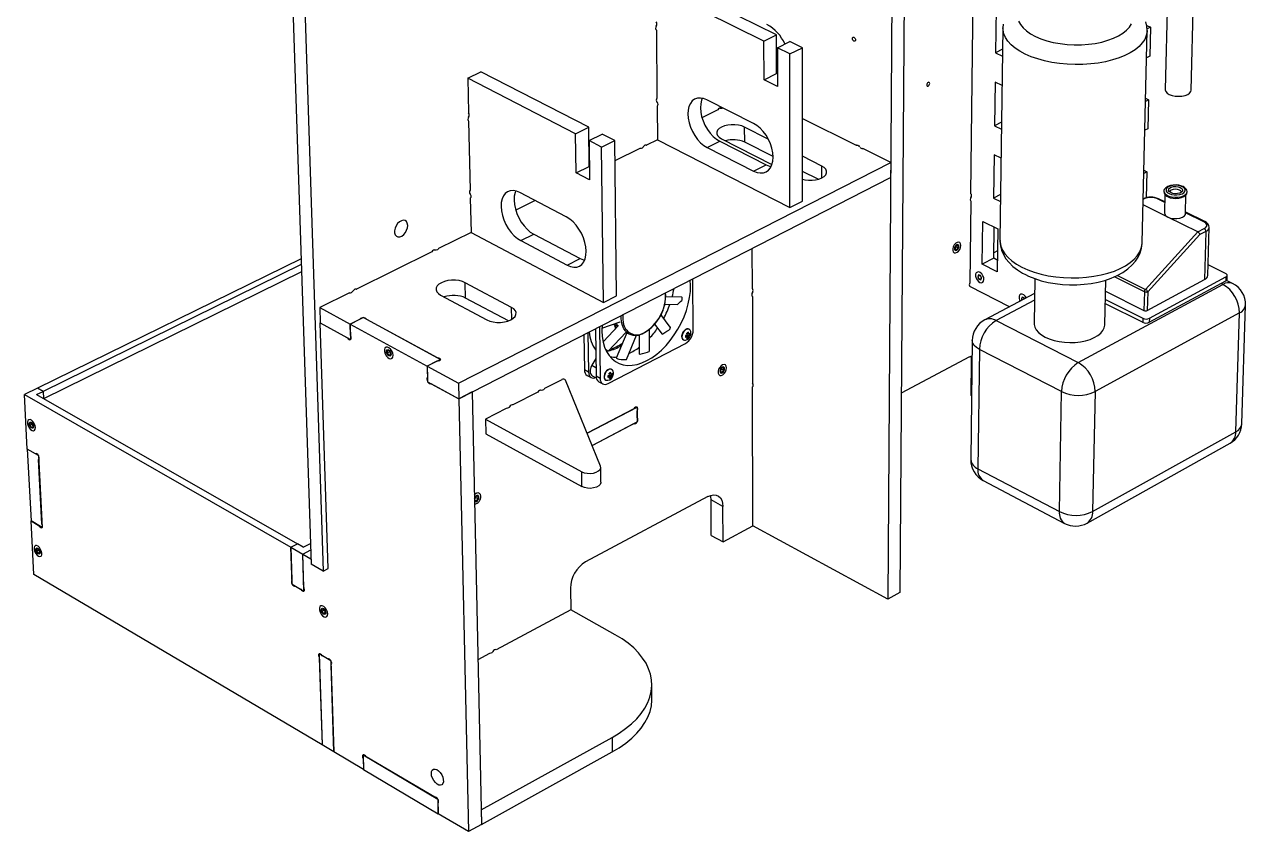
# Model space of a CAD drawing. Extents: x 0 to 145, y 0 to 188.
# Drawn here: x 45.1 to 141.3, y 64 to 127.6 of the extents above; entities that cross this region are included whole.
import ezdxf

# ---------------------------------------------------------------- set-up
doc = ezdxf.new("R2010")
doc.units = 0
doc.layers.get('0').update_dxf_attribs({"linetype": 'CONTINUOUS'})

msp = doc.modelspace()

# ---------------------------------------------------------------- linework, layer by layer
at = {"color": 7, "linetype": 'CONTINUOUS'}
for p, q in [((113.743, 178.182), (113.109, 82.319)), ((114.749, 177.304), (114.047, 82.84)), ((135.403, 140.476), (134.956, 122.49)), ((137.001, 122.438), (137.48, 140.425)), ((66.161, 130.921), (67.678, 85.067)), ((104.345, 126.794), (95.836, 130.995)), ((67.137, 130.42), (68.618, 84.528)), ((103.351, 126.304), (94.842, 130.516)), ((119.657, 114.273), (119.85, 130.285)), ((121.643, 128.857), (121.596, 125.38)), ((94.872, 127.173), (94.92, 121.809)), ((122.175, 127.343), (121.941, 110.611)), ((133.144, 110.395), (133.538, 127.133)), ((133.506, 127.543), (133.791, 127.407)), ((133.791, 127.407), (133.53, 127.274)), ((133.791, 127.407), (133.736, 125.108)), ((103.351, 126.304), (104.345, 126.794)), ((103.356, 123.259), (103.351, 126.304)), ((104.348, 123.751), (104.345, 126.794)), ((104.404, 125.783), (105.399, 126.274)), ((106.393, 125.783), (105.399, 126.274)), ((105.398, 125.291), (104.404, 125.783)), ((104.404, 125.783), (104.407, 122.735)), ((105.398, 125.291), (106.393, 125.783)), ((105.4, 113.181), (105.398, 125.291)), ((106.384, 113.684), (106.393, 125.783)), ((122.151, 125.66), (121.596, 125.38)), ((121.596, 125.38), (122.144, 125.115)), ((133.736, 125.108), (133.487, 124.98)), ((80.011, 123.373), (81.043, 123.87)), ((80.011, 123.373), (80.071, 120.636)), ((88.515, 119.003), (80.011, 123.373)), ((89.547, 119.511), (81.043, 123.87)), ((103.356, 123.259), (104.348, 123.751)), ((104.407, 122.735), (103.356, 123.259)), ((104.406, 123.722), (104.348, 123.751)), ((121.565, 123.073), (121.519, 119.629)), ((122.111, 122.807), (121.565, 123.073)), ((102.527, 119.82), (98.861, 121.667)), ((133.655, 121.676), (133.407, 121.548)), ((133.412, 121.793), (133.655, 121.676)), ((133.655, 121.676), (133.6, 119.4)), ((94.926, 121.175), (94.95, 118.514)), ((99.71, 120.879), (98.466, 120.261)), ((80.085, 119.988), (80.202, 114.558)), ((88.515, 119.003), (89.547, 119.511)), ((89.589, 116.43), (89.547, 119.511)), ((103.692, 118.58), (101.826, 119.521)), ((101.83, 118.336), (101.826, 119.521)), ((106.389, 120.211), (110.619, 118.093)), ((122.071, 119.912), (121.519, 119.629)), ((121.519, 119.629), (122.063, 119.361)), ((133.6, 119.4), (133.353, 119.271)), ((88.559, 115.919), (88.515, 119.003)), ((89.568, 118.461), (90.6, 118.971)), ((89.568, 118.461), (89.609, 115.375)), ((90.561, 117.951), (89.568, 118.461)), ((90.561, 117.951), (91.594, 118.461)), ((91.594, 118.461), (90.6, 118.971)), ((91.739, 106.213), (91.594, 118.461)), ((94.95, 118.514), (94.102, 118.093)), ((94.95, 118.514), (105.4, 113.181)), ((98.882, 117.921), (99.867, 118.414)), ((99.867, 118.414), (103.522, 116.56)), ((99.995, 118.606), (103.982, 116.585)), ((104.067, 117.204), (101.83, 118.336)), ((90.717, 105.692), (90.561, 117.951)), ((93.578, 117.833), (91.613, 116.856)), ((94.077, 118.105), (94.102, 118.093)), ((98.882, 117.921), (102.537, 116.062)), ((110.644, 118.106), (110.619, 118.093)), ((113.336, 116.732), (111.13, 117.837)), ((79.274, 99.334), (113.336, 116.732)), ((88.559, 115.919), (89.589, 116.43)), ((89.595, 116.426), (89.589, 116.43)), ((102.537, 116.062), (103.522, 116.56)), ((107.906, 116.454), (106.387, 117.22)), ((113.336, 116.732), (113.329, 115.541)), ((121.488, 117.345), (121.441, 113.934)), ((122.031, 117.076), (121.488, 117.345)), ((79.302, 98.11), (113.329, 115.541)), ((89.609, 115.375), (88.559, 115.919)), ((107.611, 115.411), (106.386, 116.031)), ((133.52, 116.001), (133.273, 115.871)), ((133.278, 116.119), (133.52, 116.001)), ((133.52, 116.001), (133.471, 113.956)), ((80.216, 113.917), (80.274, 111.224)), ((85.324, 113.732), (83.792, 112.972)), ((87.78, 112.448), (84.115, 114.365)), ((105.4, 113.181), (106.384, 113.684)), ((119.65, 113.676), (119.573, 107.25)), ((121.991, 114.22), (121.441, 113.934)), ((121.441, 113.934), (121.983, 113.664)), ((134.92, 113.623), (134.421, 113.868)), ((134.935, 114.23), (134.898, 112.754)), ((136.558, 112.71), (136.597, 114.189)), ((135.164, 112.433), (133.214, 113.393)), ((138.074, 112.073), (136.626, 112.784)), ((120.539, 108.712), (120.582, 112.088)), ((120.582, 112.088), (121.767, 111.493)), ((121.446, 109.189), (121.479, 111.637)), ((137.538, 111.263), (135.164, 112.433)), ((138.309, 107.819), (138.415, 111.614)), ((80.274, 111.224), (77.717, 109.954)), ((80.274, 111.224), (90.717, 105.692)), ((84.185, 110.573), (85.207, 111.084)), ((85.207, 111.084), (88.86, 109.161)), ((121.767, 111.493), (121.72, 108.114)), ((133.394, 106.735), (137.538, 111.263)), ((137.697, 111.052), (133.579, 106.551)), ((137.538, 111.263), (138.04, 111.531)), ((138.171, 111.306), (137.697, 111.052)), ((138.171, 111.306), (138.066, 107.509)), ((77.181, 109.687), (71.248, 106.74)), ((84.185, 110.573), (87.837, 108.645)), ((102.435, 106.79), (102.426, 109.956)), ((118.411, 110.055), (118.409, 109.876)), ((118.409, 109.915), (118.533, 109.852)), ((118.409, 109.876), (118.533, 109.852)), ((118.41, 110.008), (118.483, 110.097)), ((118.537, 110.21), (118.411, 110.055)), ((118.483, 110.097), (118.483, 110.144)), ((118.483, 110.097), (118.659, 110.007)), ((118.533, 109.852), (118.659, 110.007)), ((118.661, 110.186), (118.537, 110.21)), ((118.659, 110.007), (118.661, 110.186)), ((121.743, 109.76), (121.452, 109.607)), ((66.882, 109.139), (46.116, 98.939)), ((87.837, 108.645), (88.86, 109.161)), ((121.446, 109.189), (120.539, 108.712)), ((121.72, 108.114), (120.539, 108.712)), ((121.733, 109.044), (121.446, 109.189)), ((66.897, 108.689), (46.558, 98.687)), ((66.915, 108.124), (46.596, 98.118)), ((120.258, 107.868), (120.199, 107.733)), ((120.407, 107.816), (120.258, 107.868)), ((120.496, 107.629), (120.407, 107.816)), ((139.719, 107.98), (138.333, 108.667)), ((139.83, 107.519), (139.839, 107.834)), ((83.462, 105.312), (79.815, 107.261)), ((79.842, 106.052), (79.815, 107.261)), ((97.569, 107.05), (97.548, 107.458)), ((97.775, 103.514), (97.748, 107.56)), ((122.688, 105.364), (119.569, 106.952)), ((120.199, 107.733), (120.288, 107.546)), ((120.288, 107.546), (120.437, 107.494)), ((120.437, 107.494), (120.496, 107.629)), ((124.691, 107.575), (124.634, 104.047)), ((128.109, 100.963), (139.495, 107.126)), ((130.204, 103.938), (130.278, 107.469)), ((133.543, 105.068), (138.066, 107.509)), ((133.709, 104.136), (139.733, 107.396)), ((133.716, 104.453), (139.742, 107.711)), ((139.742, 107.711), (139.733, 107.396)), ((140.267, 107.2), (139.789, 107.437)), ((70.703, 106.469), (68.349, 105.3)), ((71.234, 106.748), (71.248, 106.74)), ((77.876, 106.287), (81.523, 104.329)), ((83.212, 104.246), (79.842, 106.052)), ((90.717, 105.692), (91.739, 106.213)), ((96.884, 106.113), (95.61, 106.155)), ((102.436, 106.18), (102.455, 99.345)), ((124.672, 106.419), (120.741, 104.328)), ((123.688, 106.128), (123.627, 105.993)), ((123.627, 105.993), (123.677, 105.889)), ((123.838, 106.075), (123.688, 106.128)), ((123.876, 105.995), (123.838, 106.075)), ((130.246, 105.937), (133.191, 104.453)), ((130.26, 106.587), (133.281, 105.068)), ((133.316, 106.551), (133.281, 105.068)), ((133.579, 106.551), (133.543, 105.068)), ((68.349, 105.3), (70.749, 103.989)), ((68.349, 105.3), (68.388, 104.087)), ((95.526, 105.566), (96.53, 105.534)), ((140.808, 104.875), (129.438, 98.676)), ((130.239, 105.621), (133.184, 104.136)), ((140.525, 95.509), (140.808, 104.875)), ((141.003, 96.137), (141.29, 105.494)), ((69.006, 84.73), (68.388, 104.087)), ((68.388, 104.087), (70.531, 102.914)), ((68.388, 104.087), (70.786, 102.774)), ((71.801, 104.514), (70.749, 103.989)), ((70.749, 103.989), (71.522, 104.375)), ((70.776, 103.096), (70.749, 103.989)), ((70.749, 103.989), (76.819, 100.675)), ((70.749, 103.989), (70.786, 102.774)), ((71.801, 104.514), (77.871, 101.209)), ((72.048, 104.38), (77.603, 101.355)), ((90.58, 103.683), (92.011, 104.172)), ((91.568, 103.917), (91.488, 103.993)), ((91.746, 103.823), (91.568, 103.917)), ((94.725, 103.993), (95.325, 103.204)), ((95.97, 103.755), (95.221, 104.743)), ((95.237, 104.775), (95.287, 104.656)), ((121.633, 104.273), (128.109, 100.963)), ((133.191, 104.453), (133.184, 104.136)), ((133.716, 104.453), (133.709, 104.136)), ((89.168, 103.165), (89.208, 100.382)), ((89.484, 103.326), (89.527, 100.21)), ((90.07, 103.627), (90.12, 99.892)), ((90.387, 103.789), (90.44, 99.719)), ((91.885, 103.887), (90.674, 102.602)), ((91.071, 101.862), (92.481, 103.361)), ((92.541, 103.318), (91.704, 101.3)), ((91.784, 103.78), (91.746, 103.823)), ((92.474, 103.354), (92.715, 103.226)), ((92.515, 101.216), (93.305, 103.119)), ((93.514, 103.157), (93.53, 101.626)), ((94.345, 101.928), (94.328, 103.599)), ((97.296, 103.142), (97.164, 103.089)), ((97.297, 102.998), (97.164, 103.068)), ((97.297, 102.998), (97.165, 102.944)), ((97.256, 103.126), (97.405, 102.926)), ((97.419, 103.06), (97.278, 103.135)), ((97.296, 103.142), (97.281, 103.291)), ((97.418, 103.205), (97.283, 103.276)), ((97.295, 103.153), (97.523, 103.129)), ((97.418, 103.205), (97.402, 103.354)), ((91.057, 101.857), (90.882, 101.977)), ((91.066, 99.311), (97.174, 102.477)), ((119.758, 102.716), (119.644, 93.319)), ((120.326, 102.005), (120.206, 92.598)), ((126.793, 98.676), (120.326, 102.005)), ((73.783, 101.923), (73.653, 101.899)), ((73.653, 101.899), (73.658, 101.706)), ((73.855, 101.805), (73.658, 101.706)), ((73.658, 101.706), (73.794, 101.536)), ((73.919, 101.753), (73.783, 101.923)), ((73.924, 101.601), (73.794, 101.536)), ((73.794, 101.536), (73.925, 101.56)), ((73.854, 101.834), (73.855, 101.805)), ((73.855, 101.805), (73.92, 101.724)), ((73.925, 101.56), (73.919, 101.753)), ((77.584, 101.072), (76.811, 100.679)), ((77.871, 101.209), (76.819, 100.675)), ((90.101, 101.297), (89.789, 100.76)), ((90.909, 101.959), (90.896, 101.945)), ((90.936, 101.86), (90.994, 101.87)), ((90.944, 101.861), (91.003, 101.871)), ((119.533, 101.413), (114.163, 98.542)), ((119.533, 101.413), (119.744, 101.501)), ((119.675, 98.369), (119.709, 101.117)), ((76.811, 100.679), (79.274, 99.334)), ((76.811, 100.679), (76.841, 99.458)), ((76.819, 100.675), (76.841, 99.777)), ((89.527, 100.21), (89.208, 100.382)), ((91.183, 99.978), (91.167, 100.128)), ((91.306, 100.042), (91.168, 100.116)), ((91.306, 100.042), (91.29, 100.192)), ((100.065, 100.556), (99.934, 100.396)), ((99.934, 100.341), (100.021, 100.446)), ((99.934, 100.396), (99.935, 100.215)), ((99.935, 100.263), (100.067, 100.193)), ((99.935, 100.215), (100.067, 100.193)), ((100.021, 100.446), (100.021, 100.502)), ((100.021, 100.446), (100.198, 100.353)), ((100.197, 100.534), (100.065, 100.556)), ((100.067, 100.193), (100.198, 100.353)), ((100.198, 100.353), (100.197, 100.534)), ((76.841, 99.458), (79.302, 98.11)), ((77.109, 99.311), (79.302, 98.11)), ((79.274, 99.334), (79.302, 98.11)), ((87.438, 99.616), (86.062, 98.907)), ((90.472, 92.8), (87.724, 99.573)), ((89.419, 99.948), (89.738, 99.776)), ((89.819, 99.926), (90.133, 99.757)), ((90.44, 99.719), (90.12, 99.892)), ((90.331, 99.457), (90.651, 99.285)), ((91.183, 99.978), (91.048, 99.924)), ((91.184, 99.833), (91.048, 99.906)), ((91.184, 99.833), (91.05, 99.778)), ((91.145, 99.963), (91.295, 99.762)), ((91.308, 99.896), (91.167, 99.972)), ((91.181, 99.991), (91.414, 99.966)), ((46.116, 98.939), (45.089, 98.434)), ((45.313, 94.144), (45.089, 98.434)), ((45.089, 98.434), (66.076, 86.409)), ((46.044, 98.434), (46.558, 98.687)), ((46.044, 98.434), (66.592, 86.676)), ((46.558, 98.687), (46.116, 98.939)), ((46.558, 98.687), (46.586, 98.124)), ((80.353, 98.649), (79.302, 98.11)), ((80.353, 98.649), (81.095, 64.559)), ((85.534, 98.635), (83.567, 97.621)), ((102.485, 88.101), (102.455, 99.044)), ((119.675, 98.369), (119.705, 98.354)), ((126.62, 89.221), (126.793, 98.676)), ((129.438, 98.676), (129.243, 89.221)), ((79.302, 98.11), (80.076, 63.994)), ((83.036, 97.347), (81.419, 96.513)), ((83.555, 97.627), (83.567, 97.621)), ((89.421, 95.389), (93.352, 97.442)), ((93.094, 97.307), (89.421, 95.389)), ((93.352, 97.442), (93.338, 97.449)), ((93.352, 97.442), (93.364, 96.294)), ((45.632, 96.213), (45.515, 96.192)), ((45.758, 96.052), (45.632, 96.213)), ((81.419, 96.513), (88.992, 92.362)), ((81.419, 96.513), (81.444, 95.344)), ((89.81, 94.432), (93.364, 96.294)), ((93.361, 96.598), (93.355, 97.137)), ((45.515, 96.192), (45.525, 96.01)), ((45.717, 96.105), (45.525, 96.01)), ((45.525, 96.01), (45.651, 95.85)), ((45.765, 95.906), (45.651, 95.85)), ((45.651, 95.85), (45.767, 95.871)), ((45.767, 95.871), (45.758, 96.052)), ((81.444, 95.344), (89.009, 91.185)), ((89.81, 94.432), (93.107, 96.159)), ((129.243, 89.221), (140.525, 95.509)), ((128.799, 88.309), (140.07, 94.602)), ((46.193, 93.637), (45.312, 94.146)), ((45.312, 94.146), (45.608, 88.478)), ((45.959, 93.77), (45.313, 94.144)), ((46.193, 93.637), (46.485, 87.965)), ((46.469, 88.262), (46.208, 93.332)), ((89.009, 91.185), (88.992, 92.362)), ((90.507, 91.528), (90.492, 92.704)), ((120.206, 92.598), (126.62, 89.221)), ((120.626, 91.668), (127.032, 88.289)), ((80.69, 90.43), (80.554, 90.266)), ((80.554, 90.266), (80.558, 90.082)), ((80.556, 90.201), (80.657, 90.324)), ((80.557, 90.141), (80.698, 90.062)), ((80.558, 90.082), (80.698, 90.062)), ((80.657, 90.324), (80.656, 90.389)), ((80.657, 90.324), (80.834, 90.226)), ((80.83, 90.41), (80.69, 90.43)), ((80.698, 90.062), (80.834, 90.226)), ((80.834, 90.226), (80.83, 90.41)), ((98.923, 90.394), (89.298, 85.247)), ((100.117, 89.625), (99.184, 90.133)), ((99.199, 87.339), (99.184, 90.133)), ((100.13, 86.83), (100.117, 89.625)), ((46.485, 87.965), (45.608, 88.478)), ((45.611, 88.477), (45.609, 88.476)), ((45.609, 88.476), (46.252, 88.099)), ((45.829, 84.264), (45.609, 88.476)), ((46.254, 88.1), (46.252, 88.099)), ((46.485, 87.965), (46.491, 87.968)), ((100.13, 86.83), (102.485, 88.101)), ((113.109, 82.319), (102.485, 88.101)), ((66.076, 86.409), (66.592, 86.676)), ((67.059, 86.409), (66.592, 86.676)), ((67.059, 86.409), (67.624, 86.702)), ((99.199, 87.339), (100.13, 86.83)), ((46.147, 86.288), (46.031, 86.27)), ((46.031, 86.27), (46.04, 86.091)), ((46.227, 86.186), (46.04, 86.091)), ((46.04, 86.091), (46.165, 85.931)), ((46.271, 86.128), (46.147, 86.288)), ((46.279, 85.989), (46.165, 85.931)), ((46.165, 85.931), (46.281, 85.95)), ((46.281, 85.95), (46.271, 86.128)), ((66.076, 86.409), (67.011, 85.873)), ((66.177, 83.495), (66.076, 86.409)), ((66.076, 86.409), (66.166, 83.803)), ((67.011, 85.873), (67.641, 86.2)), ((67.109, 82.957), (67.011, 85.873)), ((67.099, 83.265), (67.011, 85.873)), ((67.011, 85.873), (67.664, 85.499)), ((68.618, 84.528), (67.678, 85.067)), ((68.618, 84.528), (69.006, 84.73)), ((68.539, 70.822), (45.829, 84.264)), ((66.177, 83.495), (67.109, 82.957)), ((66.424, 83.352), (66.862, 83.1)), ((88.1, 83.179), (88.126, 81.484)), ((114.047, 82.84), (113.109, 82.319)), ((68.648, 81.537), (68.522, 81.519)), ((68.522, 81.519), (68.528, 81.334)), ((68.721, 81.436), (68.528, 81.334)), ((68.528, 81.334), (68.659, 81.167)), ((68.779, 81.37), (68.648, 81.537)), ((68.784, 81.233), (68.659, 81.167)), ((68.659, 81.167), (68.785, 81.185)), ((68.72, 81.445), (68.721, 81.436)), ((68.721, 81.436), (68.78, 81.361)), ((68.785, 81.185), (68.779, 81.37)), ((88.126, 81.484), (82.252, 78.321)), ((91.638, 79.507), (88.126, 81.484)), ((69.238, 77.455), (68.304, 78)), ((68.304, 78), (68.539, 70.822)), ((81.727, 78.038), (80.812, 77.545)), ((68.314, 77.691), (68.539, 70.822)), ((68.992, 77.599), (68.549, 77.857)), ((69.004, 77.605), (68.992, 77.599)), ((69.238, 77.455), (69.468, 70.273)), ((69.468, 70.273), (69.248, 77.147)), ((94.524, 74.474), (94.513, 75.61)), ((81.07, 65.711), (91.379, 71.416)), ((91.379, 71.416), (91.393, 70.273)), ((69.468, 70.273), (68.539, 70.822)), ((71.799, 68.893), (69.468, 70.273)), ((81.095, 64.559), (91.393, 70.273)), ((71.778, 70.045), (71.765, 70.038)), ((71.765, 70.038), (77.664, 66.555)), ((71.765, 70.038), (71.799, 68.893)), ((71.774, 69.734), (71.799, 68.893)), ((71.774, 69.734), (71.774, 69.734)), ((77.412, 66.704), (72.013, 69.891)), ((71.799, 68.893), (77.693, 65.405)), ((71.799, 68.893), (71.799, 68.893)), ((77.421, 66.709), (77.412, 66.704)), ((77.664, 66.555), (77.693, 65.405)), ((77.693, 65.405), (77.672, 66.25)), ((81.07, 65.711), (81.095, 64.559)), ((80.076, 63.994), (77.693, 65.405)), ((81.095, 64.559), (80.076, 63.994))]:
    msp.add_line(p, q, dxfattribs=at)
at = {"color": 8, "linetype": 'CONTINUOUS'}
for p, q in [((107.904, 115.521), (107.906, 116.454)), ((133.305, 113.861), (133.224, 113.818)), ((134.919, 113.578), (134.344, 113.861)), ((137.997, 112.066), (136.559, 112.772)), ((131.2, 107.834), (133.394, 106.735)), ((133.316, 106.551), (130.966, 107.728)), ((139.495, 107.126), (139.359, 107.194)), ((124.664, 105.887), (121.633, 104.273)), ((83.48, 104.368), (83.462, 105.312)), ((119.739, 101.101), (119.709, 101.117)), ((89.789, 100.76), (90.111, 100.588))]:
    msp.add_line(p, q, dxfattribs=at)
at = {"color": 7, "linetype": 'CONTINUOUS'}
for points in [[(94.888, 127.522), (94.869, 127.493), (94.829, 127.4), (94.816, 127.306), (94.831, 127.226), (94.872, 127.173)], [(122.2, 127.649), (122.18, 127.354)], [(123.409, 127.877), (123.55, 127.609), (123.757, 127.35), (124.026, 127.104), (124.355, 126.876), (124.737, 126.668)], [(124.737, 126.668), (125.167, 126.485), (125.64, 126.328), (126.146, 126.2), (126.679, 126.104), (127.231, 126.04), (127.792, 126.01), (128.355, 126.015), (128.911, 126.053), (129.45, 126.125), (129.965, 126.229), (130.448, 126.364), (130.892, 126.528), (131.289, 126.718), (131.634, 126.931), (131.921, 127.164), (132.146, 127.413), (132.307, 127.675)], [(133.536, 127.148), (133.52, 127.477), (133.445, 127.831)], [(110.319, 126.513), (110.329, 126.566), (110.356, 126.601), (110.396, 126.614), (110.443, 126.603), (110.49, 126.568), (110.53, 126.516), (110.557, 126.454), (110.566, 126.392), (110.556, 126.339), (110.529, 126.303), (110.489, 126.29), (110.442, 126.301), (110.395, 126.336), (110.355, 126.388), (110.328, 126.45), (110.319, 126.513)], [(116.404, 122.963), (116.395, 123.014), (116.371, 123.048), (116.333, 123.06), (116.289, 123.048), (116.244, 123.015), (116.206, 122.965), (116.181, 122.905), (116.172, 122.846), (116.18, 122.795), (116.205, 122.761), (116.242, 122.748), (116.286, 122.76), (116.331, 122.793), (116.369, 122.844), (116.394, 122.903), (116.404, 122.963)], [(134.956, 122.49), (134.957, 122.465), (135.001, 122.333), (135.113, 122.21), (135.283, 122.104), (135.501, 122.023), (135.752, 121.972), (136.018, 121.955), (136.282, 121.972), (136.524, 122.023), (136.73, 122.104), (136.884, 122.21), (136.976, 122.333), (137.001, 122.438)], [(94.885, 121.547), (94.923, 121.492), (94.963, 121.399), (94.977, 121.307), (94.964, 121.228), (94.926, 121.175)], [(98.861, 121.667), (98.597, 121.771), (98.342, 121.815), (98.103, 121.798), (97.887, 121.72), (97.702, 121.583), (97.552, 121.391), (97.443, 121.152), (97.377, 120.871), (97.356, 120.558), (97.381, 120.221), (97.452, 119.872), (97.565, 119.52), (97.718, 119.177), (97.906, 118.852), (98.123, 118.556), (98.363, 118.297), (98.619, 118.083), (98.882, 117.921)], [(98.491, 121.789), (98.43, 121.641), (98.364, 121.36), (98.343, 121.047), (98.368, 120.711), (98.438, 120.362), (98.551, 120.011), (98.704, 119.668), (98.892, 119.343), (99.109, 119.047), (99.349, 118.789), (99.604, 118.575), (99.867, 118.414)], [(80.096, 120.34), (80.078, 120.312), (80.037, 120.217), (80.025, 120.123), (80.041, 120.042), (80.085, 119.988)], [(99.966, 121.008), (99.909, 121.026), (99.839, 121.008), (99.769, 120.956), (99.71, 120.879)], [(101.826, 119.521), (101.602, 119.611), (101.343, 119.674), (101.063, 119.706), (100.775, 119.706), (100.494, 119.674), (100.234, 119.611), (100.008, 119.521), (99.827, 119.408), (99.7, 119.278), (99.634, 119.137), (99.631, 118.992), (99.693, 118.85), (99.817, 118.72), (99.995, 118.606)], [(102.537, 116.062), (102.802, 115.956), (103.06, 115.909), (103.302, 115.924), (103.521, 116), (103.71, 116.135), (103.863, 116.326), (103.975, 116.565), (104.044, 116.846), (104.067, 117.161), (104.044, 117.5), (103.974, 117.852), (103.86, 118.207), (103.706, 118.553), (103.516, 118.881), (103.296, 119.18), (103.053, 119.442), (102.794, 119.657), (102.527, 119.82)], [(93.84, 117.965), (93.84, 117.963), (93.819, 117.913), (93.762, 117.871), (93.677, 117.843), (93.578, 117.833)], [(94.102, 118.093), (94.041, 118.111), (93.97, 118.093), (93.9, 118.041), (93.84, 117.963), (93.824, 117.933)], [(110.619, 118.093), (110.678, 118.111), (110.749, 118.093), (110.819, 118.041), (110.878, 117.963)], [(103.522, 116.56), (103.788, 116.453), (103.903, 116.425)], [(106.385, 115.408), (106.564, 115.368), (106.848, 115.335), (107.139, 115.335), (107.422, 115.368), (107.684, 115.432), (107.911, 115.524), (108.092, 115.64), (108.217, 115.772), (108.281, 115.916), (108.28, 116.063), (108.214, 116.207), (108.087, 116.339), (107.906, 116.454)], [(84.115, 114.365), (83.852, 114.474), (83.598, 114.521), (83.361, 114.507), (83.148, 114.43), (82.966, 114.294), (82.82, 114.102), (82.714, 113.861), (82.652, 113.578), (82.636, 113.261), (82.665, 112.92), (82.74, 112.566), (82.857, 112.209), (83.013, 111.859), (83.204, 111.528), (83.423, 111.225), (83.665, 110.96), (83.921, 110.74), (84.185, 110.573)], [(83.781, 114.483), (83.739, 114.368), (83.677, 114.085), (83.66, 113.769), (83.689, 113.428), (83.763, 113.074), (83.88, 112.717), (84.036, 112.368), (84.226, 112.037), (84.446, 111.735), (84.687, 111.47), (84.943, 111.251), (85.207, 111.084)], [(134.88, 114.594), (134.857, 114.536), (134.858, 114.409), (134.927, 114.284), (135.058, 114.173), (135.243, 114.082), (135.467, 114.02), (135.713, 113.989), (135.964, 113.994), (136.201, 114.032), (136.406, 114.103), (136.564, 114.199), (136.663, 114.315), (136.696, 114.441), (136.671, 114.546)], [(136.362, 114.834), (136.26, 114.878), (136.046, 114.936), (135.817, 114.963), (135.587, 114.957), (135.366, 114.919), (135.167, 114.848), (134.999, 114.741), (134.896, 114.622), (134.885, 114.596)], [(135.264, 114.287), (135.449, 114.22), (135.664, 114.182), (135.888, 114.178), (136.102, 114.207), (136.287, 114.268), (136.427, 114.354), (136.508, 114.459), (136.524, 114.572), (136.474, 114.683), (136.362, 114.784), (136.197, 114.864), (135.996, 114.918), (135.774, 114.939), (135.553, 114.926), (135.351, 114.88), (135.187, 114.806), (135.075, 114.71), (135.026, 114.6), (135.042, 114.486), (135.124, 114.379), (135.264, 114.287)], [(135.398, 114.358), (135.282, 114.438), (135.225, 114.533), (135.235, 114.63), (135.309, 114.719), (135.44, 114.788), (135.611, 114.829), (135.802, 114.838), (135.99, 114.812), (136.151, 114.756), (136.268, 114.676), (136.325, 114.582), (136.315, 114.485), (136.241, 114.396), (136.11, 114.327), (135.939, 114.285), (135.748, 114.277), (135.56, 114.302), (135.398, 114.358)], [(136.233, 114.386), (136.232, 114.399), (136.19, 114.488), (136.084, 114.564), (135.931, 114.615), (135.753, 114.633), (135.578, 114.615), (135.432, 114.564), (135.338, 114.488), (135.309, 114.41)], [(80.166, 114.299), (80.209, 114.238), (80.249, 114.144), (80.265, 114.05), (80.253, 113.97), (80.216, 113.917)], [(119.695, 114.034), (119.654, 113.976), (119.616, 113.888), (119.602, 113.8), (119.614, 113.726), (119.65, 113.676)], [(135.198, 114.024), (135.357, 113.96), (135.576, 113.912), (135.806, 113.896), (136.034, 113.913), (136.247, 113.963), (136.435, 114.046), (136.572, 114.153), (136.658, 114.276), (136.694, 114.411)], [(135.164, 112.433), (135.375, 112.356), (135.619, 112.315), (135.874, 112.313), (136.114, 112.35), (136.319, 112.424), (136.468, 112.526), (136.547, 112.648), (136.558, 112.71)], [(136.626, 112.785), (136.601, 112.798), (136.561, 112.828)], [(75.281, 111.777), (75.253, 111.945), (75.182, 112.075), (75.073, 112.156), (74.937, 112.18), (74.785, 112.146), (74.631, 112.057), (74.488, 111.919), (74.37, 111.747), (74.287, 111.554), (74.246, 111.359), (74.25, 111.178), (74.301, 111.027), (74.392, 110.921), (74.516, 110.868), (74.662, 110.873), (74.816, 110.936), (74.966, 111.05), (75.098, 111.207), (75.199, 111.391), (75.262, 111.587), (75.281, 111.777)], [(87.837, 108.645), (88.103, 108.533), (88.359, 108.483), (88.599, 108.495), (88.815, 108.569), (89.001, 108.704), (89.151, 108.894), (89.26, 109.135), (89.324, 109.419), (89.343, 109.737), (89.315, 110.08), (89.241, 110.437), (89.124, 110.798), (88.966, 111.151), (88.773, 111.485), (88.551, 111.791), (88.306, 112.059), (88.047, 112.28), (87.78, 112.448)], [(138.04, 111.531), (138.127, 111.589), (138.19, 111.654), (138.226, 111.725), (138.235, 111.799), (138.214, 111.873), (138.167, 111.944), (138.093, 112.009), (137.997, 112.066)], [(77.445, 109.828), (77.39, 109.841), (77.316, 109.821), (77.242, 109.767), (77.181, 109.687)], [(77.717, 109.954), (77.688, 109.904), (77.625, 109.862), (77.537, 109.835), (77.437, 109.827), (77.367, 109.833)], [(118.854, 110.198), (118.834, 110.329), (118.774, 110.419), (118.681, 110.458), (118.569, 110.438), (118.452, 110.364), (118.346, 110.245), (118.266, 110.096), (118.222, 109.939), (118.22, 109.795), (118.261, 109.682), (118.339, 109.616), (118.444, 109.607), (118.56, 109.655), (118.673, 109.753), (118.768, 109.889), (118.831, 110.044), (118.854, 110.198)], [(118.358, 109.939), (118.371, 109.862), (118.408, 109.812), (118.465, 109.794), (118.533, 109.813), (118.6, 109.865), (118.658, 109.942), (118.697, 110.033), (118.712, 110.123), (118.699, 110.2), (118.662, 110.25), (118.605, 110.268), (118.537, 110.249), (118.47, 110.197), (118.412, 110.12), (118.373, 110.029), (118.358, 109.939)], [(121.946, 110.624), (121.941, 110.542), (121.976, 110.176), (122.067, 109.821), (122.211, 109.48), (122.408, 109.153), (122.657, 108.84), (122.961, 108.542), (123.319, 108.263), (123.728, 108.007), (123.943, 107.893)], [(123.943, 107.893), (124.191, 107.775), (124.681, 107.578), (125.198, 107.415), (125.737, 107.284), (126.292, 107.187), (126.859, 107.123), (127.432, 107.093), (128.006, 107.096), (128.575, 107.132), (129.134, 107.202), (129.679, 107.306), (130.205, 107.443), (130.706, 107.615), (131.179, 107.822), (131.619, 108.065), (132.019, 108.345), (132.368, 108.66), (132.628, 108.964), (132.835, 109.283), (132.989, 109.613), (133.098, 109.989), (133.143, 110.364), (133.141, 110.411)], [(88.86, 109.161), (89.125, 109.05), (89.205, 109.028)], [(120.65, 107.376), (120.677, 107.504), (120.66, 107.657), (120.6, 107.812), (120.506, 107.95), (120.391, 108.051), (120.27, 108.103), (120.159, 108.097), (120.074, 108.035), (120.026, 107.926), (120.022, 107.783), (120.061, 107.627), (120.139, 107.478), (120.245, 107.357), (120.365, 107.279), (120.483, 107.255), (120.583, 107.289), (120.65, 107.376)], [(120.23, 107.741), (120.24, 107.79), (120.266, 107.822), (120.304, 107.833), (120.349, 107.821), (120.394, 107.788), (120.432, 107.738), (120.457, 107.679), (120.465, 107.621), (120.456, 107.572), (120.43, 107.54), (120.391, 107.529), (120.346, 107.541), (120.301, 107.575), (120.263, 107.624), (120.238, 107.683), (120.23, 107.741)], [(139.742, 107.711), (139.785, 107.74), (139.817, 107.773), (139.835, 107.809), (139.839, 107.846), (139.828, 107.883), (139.804, 107.918), (139.768, 107.951), (139.719, 107.98)], [(79.815, 107.261), (79.589, 107.357), (79.326, 107.423), (79.038, 107.457), (78.742, 107.457), (78.45, 107.423), (78.178, 107.356), (77.94, 107.26), (77.747, 107.14), (77.609, 107.001), (77.533, 106.851), (77.522, 106.697), (77.578, 106.547), (77.698, 106.408), (77.876, 106.287)], [(90.591, 103.893), (90.578, 103.465), (90.607, 103.009), (90.679, 102.582), (90.794, 102.19), (90.95, 101.836), (91.146, 101.527), (91.379, 101.264), (91.645, 101.052), (91.942, 100.894), (92.265, 100.791), (92.611, 100.744), (92.975, 100.753), (93.353, 100.82), (93.739, 100.942), (94.13, 101.118), (94.519, 101.346), (94.903, 101.623), (95.276, 101.945), (95.634, 102.308), (95.973, 102.708), (96.288, 103.14), (96.575, 103.599), (96.832, 104.078), (97.053, 104.572), (97.238, 105.075), (97.384, 105.581), (97.488, 106.082), (97.55, 106.574), (97.569, 107.05)], [(71.248, 106.74), (71.183, 106.758), (71.108, 106.738), (71.033, 106.683), (70.972, 106.604)], [(96.536, 105.553), (96.53, 105.539), (96.529, 105.538), (96.529, 105.536), (96.529, 105.535), (96.529, 105.535), (96.529, 105.534), (96.53, 105.534), (96.53, 105.534), (96.532, 105.534), (96.54, 105.539), (96.567, 105.565), (96.671, 105.673), (96.771, 105.776), (96.869, 105.867), (96.897, 105.915), (96.913, 105.977), (96.913, 106.03), (96.901, 106.084), (96.896, 106.099), (96.891, 106.107), (96.888, 106.112)], [(102.45, 106.508), (102.435, 106.485), (102.397, 106.395), (102.383, 106.306), (102.397, 106.23), (102.436, 106.18)], [(124.029, 106.077), (123.938, 106.209), (123.822, 106.311), (123.7, 106.363), (123.588, 106.358), (123.502, 106.296), (123.453, 106.186), (123.448, 106.043), (123.488, 105.887), (123.523, 105.808)], [(123.686, 105.894), (123.667, 105.942), (123.659, 106), (123.669, 106.049), (123.695, 106.082), (123.734, 106.093), (123.78, 106.08), (123.825, 106.046), (123.863, 105.997), (123.866, 105.99)], [(81.523, 104.329), (81.751, 104.232), (82.016, 104.164), (82.306, 104.13), (82.605, 104.13), (82.899, 104.165), (83.172, 104.233), (83.411, 104.33), (83.604, 104.452), (83.741, 104.592), (83.815, 104.744), (83.823, 104.899), (83.764, 105.051), (83.642, 105.191), (83.462, 105.312)], [(91.746, 103.823), (91.621, 103.948), (91.567, 104.02)], [(91.701, 104.066), (91.773, 103.918), (91.829, 103.828)], [(124.634, 104.047), (124.636, 103.972), (124.687, 103.75), (124.802, 103.534), (124.979, 103.329), (125.213, 103.139), (125.5, 102.969)], [(125.5, 102.969), (125.831, 102.824), (126.2, 102.706), (126.598, 102.618), (127.015, 102.563), (127.442, 102.542), (127.869, 102.554), (128.284, 102.601), (128.68, 102.681), (129.045, 102.792), (129.372, 102.931), (129.653, 103.095), (129.881, 103.28), (130.051, 103.482), (130.159, 103.695), (130.203, 103.916), (130.204, 103.938)], [(70.531, 102.914), (70.591, 102.832), (70.66, 102.777), (70.729, 102.757), (70.786, 102.774), (70.823, 102.826), (70.834, 102.906), (70.818, 103.001), (70.776, 103.096)], [(95.325, 103.205), (95.325, 103.205), (95.325, 103.204), (95.325, 103.204), (95.325, 103.203), (95.326, 103.203), (95.326, 103.203), (95.329, 103.203), (95.339, 103.208), (95.381, 103.23), (95.542, 103.329), (95.699, 103.427), (95.855, 103.518), (95.908, 103.566), (95.951, 103.627), (95.971, 103.678), (95.976, 103.73), (95.974, 103.744), (95.972, 103.752), (95.97, 103.756)], [(97.439, 103.588), (97.387, 103.612), (97.276, 103.611), (97.163, 103.564), (97.052, 103.474), (96.958, 103.348), (96.893, 103.202), (96.865, 103.051), (96.881, 102.91), (96.934, 102.808), (97.007, 102.751)], [(97.452, 103.59), (97.405, 103.607), (97.288, 103.6), (97.163, 103.536), (97.047, 103.422), (96.956, 103.274), (96.901, 103.111), (96.891, 102.957), (96.926, 102.831), (97.002, 102.751), (97.009, 102.748)], [(97.005, 102.75), (97.088, 102.723), (97.168, 102.723), (97.303, 102.773), (97.403, 102.851), (97.484, 102.948), (97.544, 103.055), (97.589, 103.2), (97.598, 103.297), (97.586, 103.404), (97.54, 103.509), (97.449, 103.591)], [(97.164, 103.089), (97.165, 102.983), (97.165, 102.944)], [(97.402, 103.354), (97.317, 103.309), (97.281, 103.291)], [(97.284, 102.864), (97.296, 102.956), (97.297, 102.998)], [(97.405, 102.926), (97.417, 103.019), (97.419, 103.06)], [(97.522, 103.274), (97.451, 103.224), (97.418, 103.205)], [(97.523, 103.129), (97.452, 103.08), (97.419, 103.06)], [(97.523, 103.129), (97.525, 103.233), (97.522, 103.274)], [(74.128, 101.543), (74.101, 101.71), (74.032, 101.879), (73.93, 102.028), (73.808, 102.137), (73.684, 102.19), (73.575, 102.182), (73.494, 102.112), (73.453, 101.99), (73.457, 101.833), (73.506, 101.663), (73.593, 101.501), (73.707, 101.37), (73.832, 101.288), (73.95, 101.265), (74.048, 101.305), (74.11, 101.402), (74.128, 101.543)], [(73.601, 101.832), (73.612, 101.915), (73.651, 101.969), (73.711, 101.987), (73.782, 101.965), (73.855, 101.908), (73.917, 101.823), (73.96, 101.725), (73.977, 101.626), (73.965, 101.544), (73.926, 101.49), (73.867, 101.472), (73.795, 101.493), (73.723, 101.551), (73.66, 101.635), (73.617, 101.734), (73.601, 101.832)], [(90.872, 102.01), (90.945, 101.963), (91.001, 101.925), (91.046, 101.891), (91.065, 101.871), (91.067, 101.858), (91.064, 101.857), (91.061, 101.856), (91.057, 101.857)], [(97.284, 102.864), (97.373, 102.907), (97.405, 102.926)], [(77.603, 101.355), (77.705, 101.344), (77.79, 101.313), (77.846, 101.267), (77.862, 101.213), (77.838, 101.159), (77.777, 101.113), (77.688, 101.083), (77.584, 101.072)], [(93.54, 101.626), (93.546, 101.626), (93.594, 101.635), (93.787, 101.681), (93.978, 101.73), (94.17, 101.778), (94.238, 101.807), (94.297, 101.847), (94.329, 101.881), (94.344, 101.918), (94.345, 101.928), (94.343, 101.933), (94.341, 101.936)], [(119.709, 101.117), (119.69, 101.374), (119.672, 101.463)], [(89.527, 100.21), (89.541, 100.075), (89.578, 99.956), (89.637, 99.86), (89.715, 99.79), (89.809, 99.748), (89.917, 99.736), (90.033, 99.754), (90.098, 99.776)], [(89.789, 100.76), (89.701, 100.566), (89.655, 100.368), (89.658, 100.186), (89.708, 100.038), (89.801, 99.937), (89.819, 99.926)], [(91.318, 100.433), (91.276, 100.453), (91.162, 100.45), (91.048, 100.403), (90.935, 100.312), (90.84, 100.185), (90.775, 100.038), (90.748, 99.886), (90.764, 99.743), (90.819, 99.642), (90.891, 99.587), (90.891, 99.587)], [(91.352, 100.424), (91.293, 100.447), (91.175, 100.44), (91.048, 100.374), (90.93, 100.259), (90.838, 100.11), (90.783, 99.946), (90.773, 99.791), (90.81, 99.665), (90.887, 99.585), (90.893, 99.582)], [(91.29, 100.192), (91.203, 100.146), (91.167, 100.128)], [(91.412, 100.112), (91.34, 100.062), (91.306, 100.042)], [(91.414, 99.847), (91.475, 100.006), (91.487, 100.073), (91.489, 100.183), (91.465, 100.287), (91.409, 100.377), (91.342, 100.429)], [(91.414, 99.966), (91.415, 100.071), (91.412, 100.112)], [(100.4, 100.549), (100.377, 100.682), (100.312, 100.773), (100.213, 100.81), (100.095, 100.789), (99.973, 100.711), (99.863, 100.588), (99.78, 100.436), (99.737, 100.276), (99.737, 100.129), (99.782, 100.015), (99.866, 99.95), (99.976, 99.942), (100.099, 99.993), (100.217, 100.095), (100.314, 100.235), (100.378, 100.393), (100.4, 100.549)], [(100.251, 100.471), (100.237, 100.549), (100.196, 100.599), (100.136, 100.616), (100.065, 100.596), (99.994, 100.542), (99.934, 100.463), (99.894, 100.37), (99.881, 100.278), (99.895, 100.2), (99.936, 100.15), (99.996, 100.133), (100.067, 100.153), (100.138, 100.207), (100.198, 100.287), (100.237, 100.379), (100.251, 100.471)], [(76.841, 99.777), (76.803, 99.725), (76.791, 99.645), (76.808, 99.55), (76.849, 99.454), (76.91, 99.371), (76.981, 99.315), (77.05, 99.294), (77.109, 99.311)], [(90.44, 99.719), (90.454, 99.584), (90.491, 99.465), (90.55, 99.369), (90.628, 99.299), (90.722, 99.257), (90.83, 99.245), (90.946, 99.263), (91.066, 99.311)], [(91.048, 99.924), (91.05, 99.817), (91.05, 99.778)], [(91.172, 99.698), (91.183, 99.791), (91.184, 99.833)], [(91.172, 99.698), (91.262, 99.742), (91.295, 99.762)], [(91.295, 99.762), (91.306, 99.855), (91.308, 99.896)], [(91.414, 99.966), (91.341, 99.916), (91.308, 99.896)], [(85.792, 98.775), (85.737, 98.787), (85.665, 98.767), (85.594, 98.713), (85.534, 98.635)], [(86.062, 98.907), (86.04, 98.855), (85.982, 98.811), (85.897, 98.781), (85.798, 98.771), (85.711, 98.779)], [(83.302, 97.489), (83.302, 97.484), (83.279, 97.431), (83.221, 97.387), (83.135, 97.357), (83.036, 97.347)], [(83.567, 97.621), (83.505, 97.637), (83.433, 97.616), (83.362, 97.563), (83.302, 97.484), (83.286, 97.454)], [(93.355, 97.137), (93.394, 97.228), (93.407, 97.317), (93.393, 97.393), (93.352, 97.442), (93.293, 97.458), (93.223, 97.438), (93.153, 97.385), (93.094, 97.307)], [(45.95, 95.854), (45.922, 96.01), (45.856, 96.17), (45.76, 96.311), (45.649, 96.414), (45.537, 96.465), (45.439, 96.458), (45.368, 96.393), (45.334, 96.279), (45.342, 96.132), (45.39, 95.972), (45.472, 95.819), (45.577, 95.695), (45.691, 95.616), (45.797, 95.594), (45.883, 95.63), (45.937, 95.721), (45.95, 95.854)], [(45.471, 96.13), (45.479, 96.207), (45.512, 96.258), (45.565, 96.274), (45.63, 96.253), (45.696, 96.198), (45.754, 96.118), (45.795, 96.025), (45.812, 95.933), (45.804, 95.856), (45.77, 95.805), (45.717, 95.789), (45.653, 95.81), (45.587, 95.864), (45.529, 95.944), (45.488, 96.037), (45.471, 96.13)], [(93.107, 96.159), (93.166, 96.143), (93.236, 96.163), (93.306, 96.216), (93.364, 96.294), (93.403, 96.384), (93.416, 96.474), (93.401, 96.549), (93.361, 96.598)], [(46.208, 93.332), (46.241, 93.381), (46.249, 93.455), (46.232, 93.544), (46.193, 93.635), (46.137, 93.712), (46.073, 93.765), (46.01, 93.785), (45.959, 93.77)], [(88.992, 92.362), (89.189, 92.281), (89.421, 92.235), (89.67, 92.226), (89.915, 92.256), (90.136, 92.321), (90.314, 92.417), (90.435, 92.535), (90.489, 92.666), (90.472, 92.8)], [(90.507, 91.528), (90.505, 91.49), (90.451, 91.359), (90.33, 91.24), (90.152, 91.144), (89.931, 91.078), (89.687, 91.049), (89.438, 91.058), (89.206, 91.104), (89.009, 91.185)], [(81.045, 90.43), (81.018, 90.564), (80.948, 90.655), (80.843, 90.691), (80.718, 90.667), (80.59, 90.586), (80.53, 90.528)], [(80.888, 90.348), (80.872, 90.426), (80.828, 90.477), (80.764, 90.493), (80.689, 90.471), (80.615, 90.415), (80.553, 90.333), (80.535, 90.297)], [(98.923, 90.394), (99.155, 90.491), (99.378, 90.53), (99.584, 90.51), (99.765, 90.431), (99.913, 90.297), (100.024, 90.114), (100.093, 89.887), (100.117, 89.625)], [(99.184, 90.133), (99.16, 90.394), (99.143, 90.47)], [(80.54, 90.031), (80.56, 90.015), (80.624, 90), (80.699, 90.021), (80.773, 90.077), (80.835, 90.159), (80.875, 90.254), (80.888, 90.348)], [(46.252, 88.099), (46.308, 88.022), (46.372, 87.969), (46.434, 87.948), (46.485, 87.962), (46.517, 88.01), (46.525, 88.084), (46.509, 88.172), (46.469, 88.262)], [(46.462, 85.929), (46.434, 86.084), (46.368, 86.242), (46.274, 86.382), (46.164, 86.485), (46.052, 86.538), (45.955, 86.532), (45.885, 86.47), (45.851, 86.359), (45.859, 86.215), (45.906, 86.056), (45.988, 85.905), (46.092, 85.781), (46.204, 85.701), (46.311, 85.677), (46.396, 85.711), (46.449, 85.799), (46.462, 85.929)], [(45.986, 86.21), (45.995, 86.285), (46.028, 86.334), (46.081, 86.349), (46.145, 86.328), (46.21, 86.273), (46.268, 86.193), (46.308, 86.101), (46.325, 86.01), (46.317, 85.934), (46.284, 85.885), (46.231, 85.87), (46.167, 85.892), (46.101, 85.947), (46.044, 86.026), (46.004, 86.119), (45.986, 86.21)], [(66.166, 83.803), (66.13, 83.755), (66.119, 83.679), (66.135, 83.587), (66.176, 83.494), (66.234, 83.414), (66.302, 83.359), (66.369, 83.337), (66.424, 83.352)], [(66.862, 83.1), (66.92, 83.02), (66.988, 82.964), (67.054, 82.942), (67.109, 82.957), (67.145, 83.006), (67.155, 83.081), (67.139, 83.173), (67.099, 83.265)], [(68.982, 81.163), (68.955, 81.323), (68.887, 81.486), (68.788, 81.632), (68.671, 81.74), (68.551, 81.796), (68.445, 81.791), (68.368, 81.728), (68.329, 81.613), (68.334, 81.463), (68.382, 81.299), (68.466, 81.141), (68.576, 81.012), (68.697, 80.929), (68.811, 80.903), (68.905, 80.938), (68.964, 81.028), (68.982, 81.163)], [(68.472, 81.457), (68.483, 81.535), (68.52, 81.586), (68.577, 81.601), (68.646, 81.578), (68.716, 81.52), (68.777, 81.437), (68.818, 81.341), (68.835, 81.247), (68.824, 81.169), (68.787, 81.119), (68.73, 81.104), (68.661, 81.127), (68.591, 81.184), (68.53, 81.267), (68.489, 81.363), (68.472, 81.457)], [(91.379, 71.416), (91.941, 71.752), (92.454, 72.11), (92.916, 72.489), (93.323, 72.886), (93.673, 73.298), (93.964, 73.724), (94.194, 74.159), (94.363, 74.602), (94.469, 75.049), (94.512, 75.499), (94.492, 75.947), (94.409, 76.392), (94.263, 76.83), (94.057, 77.26), (93.79, 77.677), (93.466, 78.081), (93.086, 78.468), (92.653, 78.836), (92.169, 79.183), (91.638, 79.507)], [(68.549, 77.857), (68.491, 77.936), (68.424, 77.99), (68.358, 78.011), (68.303, 77.997), (68.268, 77.948), (68.258, 77.873), (68.274, 77.783), (68.314, 77.691)], [(81.99, 78.185), (81.99, 78.179), (81.967, 78.125), (81.91, 78.079), (81.825, 78.049), (81.727, 78.038)], [(82.252, 78.321), (82.191, 78.334), (82.119, 78.312), (82.049, 78.258), (81.99, 78.179), (81.97, 78.142)], [(69.248, 77.147), (69.284, 77.195), (69.294, 77.269), (69.279, 77.359), (69.239, 77.451), (69.181, 77.532), (69.114, 77.588), (69.048, 77.611), (68.992, 77.599)], [(91.393, 70.273), (91.955, 70.609), (92.467, 70.968), (92.928, 71.348), (93.335, 71.745), (93.685, 72.158), (93.975, 72.584), (94.206, 73.02), (94.374, 73.464), (94.48, 73.912), (94.523, 74.362), (94.524, 74.474)], [(72.013, 69.891), (71.955, 69.972), (71.887, 70.028), (71.821, 70.051), (71.765, 70.038), (71.729, 69.991), (71.718, 69.916), (71.734, 69.826), (71.774, 69.734)], [(77.145, 68.566), (77.162, 68.724), (77.22, 68.843), (77.313, 68.912), (77.434, 68.926), (77.571, 68.883), (77.713, 68.787), (77.847, 68.646), (77.961, 68.474), (78.044, 68.284), (78.09, 68.095), (78.095, 67.922), (78.057, 67.783), (77.98, 67.687), (77.872, 67.645), (77.741, 67.66), (77.6, 67.731), (77.461, 67.851), (77.336, 68.009), (77.236, 68.192), (77.171, 68.383), (77.145, 68.566)], [(77.672, 66.25), (77.709, 66.297), (77.72, 66.372), (77.704, 66.462), (77.664, 66.555), (77.605, 66.636), (77.536, 66.693), (77.469, 66.717), (77.412, 66.704)]]:
    msp.add_lwpolyline(points, dxfattribs=at)
at = {"color": 8, "linetype": 'CONTINUOUS'}
for points in [[(123.933, 125.277), (123.51, 125.505), (123.138, 125.753), (122.823, 126.018), (122.567, 126.298), (122.373, 126.588), (122.244, 126.887), (122.181, 127.189), (122.175, 127.35)], [(133.538, 127.142), (133.533, 127.037), (133.471, 126.737), (133.344, 126.442), (133.151, 126.156), (132.897, 125.883), (132.582, 125.626), (132.211, 125.388), (131.789, 125.172), (131.32, 124.98), (130.809, 124.815), (130.264, 124.679), (129.689, 124.573), (129.093, 124.499), (128.481, 124.457), (127.863, 124.449), (127.244, 124.474), (126.632, 124.532), (126.036, 124.622), (125.461, 124.743), (124.914, 124.894), (124.403, 125.073), (123.933, 125.277)], [(121.941, 110.611), (121.947, 110.452), (122.009, 110.141), (122.136, 109.835), (122.326, 109.536), (122.578, 109.248), (122.889, 108.975), (123.256, 108.72), (123.673, 108.486)], [(123.673, 108.486), (124.136, 108.276), (124.64, 108.092), (125.178, 107.937), (125.745, 107.813), (126.333, 107.72), (126.936, 107.66), (127.546, 107.635), (128.156, 107.643), (128.758, 107.686), (129.346, 107.762), (129.913, 107.871), (130.451, 108.011), (130.954, 108.181), (131.417, 108.378), (131.834, 108.6), (132.199, 108.845), (132.51, 109.11), (132.761, 109.39), (132.951, 109.684), (133.077, 109.987), (133.138, 110.297), (133.144, 110.395)], [(92.715, 103.226), (92.637, 103.272), (92.455, 103.429), (92.308, 103.634), (92.199, 103.882), (92.131, 104.168), (92.105, 104.484), (92.11, 104.671)], [(120.326, 102.005), (120.09, 102.153), (119.913, 102.321), (119.801, 102.503), (119.759, 102.692), (119.758, 102.716)]]:
    msp.add_lwpolyline(points, dxfattribs=at)
at = {"color": 7, "linetype": 'CONTINUOUS'}
for centre, radius, start, end in [((94.66, 127.651), 0.262, 322.87474, 38.15691), ((101.938, 124.678), 3.37, 24.5614, 60.75639), ((95.117, 121.652), 0.252, 141.5013, 219.53035), ((79.859, 120.469), 0.269, 324.19793, 38.27631), ((99.968, 121.48), 0.473, 258.60884, 288.8545), ((100.916, 116.278), 2.253, 66.05233, 105.63006), ((111.117, 118.067), 0.23, 213.53168, 273.26856), ((80.396, 114.402), 0.249, 141.17338, 221.30086), ((136.16, 114.318), 0.554, 24.18597, 68.61179), ((119.473, 114.125), 0.237, 320.32376, 38.69424), ((133.821, 112.597), 1.406, 64.7094, 115.51917), ((133.824, 112.711), 1.262, 65.67882, 114.32112), ((135.346, 114.491), 0.489, 181.92981, 252.41559), ((135.279, 112.798), 0.383, 186.64596, 252.54612), ((137.916, 111.604), 0.495, 1.24088, 71.38057), ((137.39, 110.986), 0.314, 12.07752, 61.80925), ((137.912, 111.305), 0.259, 0.02621, 60.49377), ((137.922, 107.872), 0.39, 291.54142, 352.19965), ((89.738, 107.819), 6.605, 345.25564, 351.11769), ((102.245, 106.637), 0.243, 321.37558, 38.93108), ((119.76, 107.1), 0.24, 141.16967, 217.45369), ((138.216, 104.872), 2.592, 0.06967, 60.43789), ((139.675, 107.54), 0.156, 291.61999, 352.21205), ((139.449, 105.549), 1.842, 358.26859, 63.64194), ((70.738, 106.724), 0.257, 262.19353, 330.63848), ((78.901, 103.99), 2.267, 65.48845, 109.00344), ((92.116, 106.311), 3.491, 300.41489, 2.46612), ((133.614, 106.534), 0.298, 137.58001, 176.74564), ((133.447, 106.835), 0.313, 245.24677, 294.75367), ((133.198, 106.354), 0.429, 27.34071, 62.78435), ((88.613, 108.16), 7.781, 331.46594, 340.42397), ((133.412, 105.351), 0.312, 245.1612, 294.83925), ((71.787, 104.162), 0.34, 39.81624, 141.1469), ((91.323, 103.682), 0.339, 354.46012, 43.80865), ((94.406, 104.521), 2.181, 174.32857, 194.60848), ((121.61, 102.693), 1.852, 118.0045, 179.3073), ((123.115, 101.909), 2.79, 122.07291, 178.01718), ((133.446, 104.702), 0.623, 245.10474, 294.89504), ((133.454, 105.019), 0.624, 245.12301, 294.87677), ((92.656, 103.67), 3.096, 185.52022, 214.13106), ((93.23, 104.348), 1.235, 245.34031, 301.96333), ((89.125, 107.78), 7.144, 316.82353, 324.89301), ((96.537, 103.539), 1.238, 300.96404, 358.85483), ((90.274, 105.444), 3.648, 283.04483, 300.35748), ((90.254, 105.494), 3.7, 283.1694, 300.23292), ((90.026, 105.808), 3.974, 287.40625, 303.0182), ((90.824, 105.795), 4.523, 294.63528, 306.65553), ((91.503, 103.722), 2.323, 263.60892, 276.14316), ((92.283, 102.921), 1.72, 250.68073, 277.71077), ((89.666, 100.336), 0.461, 174.29659, 237.55794), ((129.639, 98.561), 2.848, 122.49698, 177.69036), ((126.754, 98.646), 2.684, 0.63977, 59.69499), ((87.554, 99.415), 0.232, 42.94681, 119.91665), ((90.578, 99.845), 0.46, 174.22002, 237.53108), ((91.012, 99.994), 0.428, 253.14004, 339.83938), ((102.269, 99.194), 0.239, 321.11139, 39.19527), ((128.116, 101.484), 3.103, 244.77578, 295.22426), ((139.182, 96.193), 1.822, 299.17369, 358.25393), ((121.485, 93.297), 1.841, 179.30341, 242.18572), ((80.453, 90.387), 0.593, 278.9138, 4.1241), ((127.932, 91.938), 3.017, 244.23216, 295.76788), ((127.897, 89.927), 1.852, 242.16948, 299.1571), ((90.58, 83.124), 2.48, 121.11113, 178.73196)]:
    msp.add_arc(centre, radius, start, end, dxfattribs=at)
at = {"color": 8, "linetype": 'CONTINUOUS'}
for centre, radius, start, end in [((133.255, 113.774), 0.1, 60.2271, 107.02128), ((134.389, 113.791), 0.083, 67.18605, 122.81304), ((136.595, 112.712), 0.0792, 66.72992, 116.47927), ((138.042, 111.997), 0.0826, 67.23364, 123.14165), ((138.031, 111.667), 0.388, 291.19504, 352.06604), ((139.95, 106.443), 0.821, 67.28085, 123.63563), ((92.254, 106.235), 3.349, 300.2615, 3.81473), ((140.518, 105.598), 0.78, 291.8753, 352.27259), ((93.337, 104.226), 1.072, 193.80098, 304.38729), ((121.135, 103.462), 0.952, 58.4692, 114.47716), ((139.513, 95.448), 1.013, 303.36518, 3.45307), ((140.219, 96.239), 0.79, 292.71192, 352.63841), ((120.48, 93.392), 0.84, 184.97382, 250.96322), ((121.143, 92.461), 0.947, 171.6813, 236.8627), ((127.581, 89.089), 0.97, 172.19441, 235.5537), ((128.242, 89.145), 1.005, 303.71876, 4.33625)]:
    msp.add_arc(centre, radius, start, end, dxfattribs=at)

doc.saveas('drawing.dxf')
